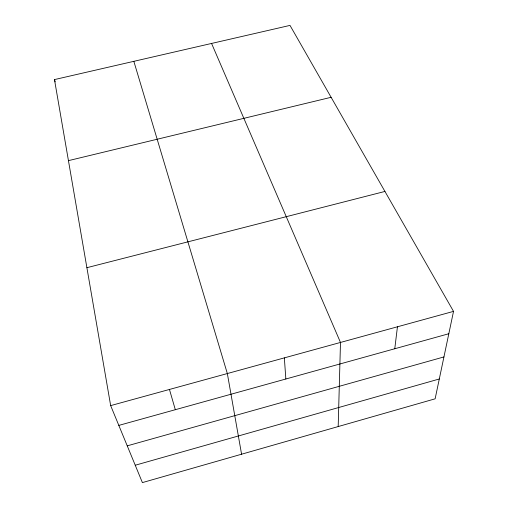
<?xml version="1.0" encoding="UTF-8"?>
<svg xmlns="http://www.w3.org/2000/svg" width="508" height="508" viewBox="0 0 508 508"><rect width="100%" height="100%" fill="white"/><g stroke="black" fill="none" stroke-linecap="round" stroke-linejoin="round"><path stroke-width="0.76" d="M338.188 426.568L340.487 342.449L211.569 43.447M394.767 348.755L397.447 326.79M453.523 311.379L435.127 398.818L142.399 482.6L110.661 405.613L54.477 79.591L289.998 25.4L453.523 311.379L110.661 405.613M135.242 465.233L439.299 378.987M127.248 445.846L443.941 356.927M118.815 425.399L448.818 333.737M86.893 267.691L384.943 191.44M68.447 160.642L331.108 97.301M54.477 79.591L55.201 81.858M133.839 61.328L227.343 373.545L241.579 454.215M169.456 389.452L175.324 409.702M284.347 357.873L285.845 379.006"/></g></svg>
